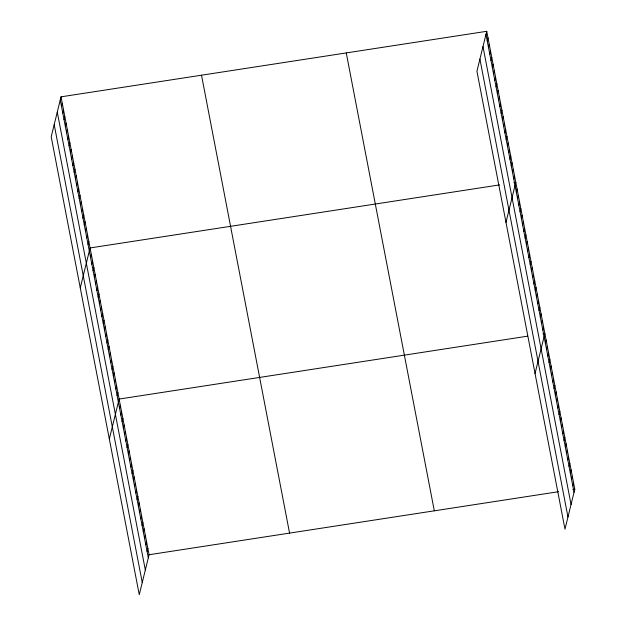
<?xml version="1.0" encoding="UTF-8"?>
<svg xmlns="http://www.w3.org/2000/svg" width="626" height="626" viewBox="0 0 626 626"><rect width="100%" height="100%" fill="white"/><g stroke="black" fill="none" stroke-linecap="round" stroke-linejoin="round"><path stroke-width="0.94" d="M61.019 96.834L51.207 136.797L139.262 594.7L149.074 554.738L61.019 96.834L486.738 31.3L574.793 489.203L564.981 529.166L476.926 71.262L486.738 31.3M61.52 106.506L62.287 103.407M62.788 113.079L63.547 109.98M64.048 119.644L64.814 116.546M65.315 126.217L66.074 123.119M66.575 132.782L67.342 129.684M67.843 139.355L68.602 136.257M69.103 145.928L69.862 142.83M70.37 152.494L71.129 149.395M71.63 159.067L72.389 155.968M72.898 165.632L73.657 162.533M74.158 172.205L74.917 169.106M75.417 178.778L76.184 175.679M76.685 185.343L77.444 182.244M77.945 191.916L78.712 188.817M79.212 198.481L79.972 195.382M80.472 205.054L81.239 201.955M81.74 211.627L82.499 208.528M83 218.192L83.759 215.094M84.267 224.765L85.026 221.667M85.527 231.33L86.286 228.232M86.795 237.903L87.554 234.805M88.055 244.476L88.814 241.378M80.261 287.905L90.081 247.943L499.548 184.905M90.582 257.615L91.341 254.516M91.842 264.18L92.609 261.081M93.11 270.753L93.869 267.654M94.369 277.326L95.136 274.227M95.637 283.891L96.396 280.792M96.897 290.464L97.656 287.365M98.165 297.029L98.924 293.93M99.424 303.602L100.183 300.503M100.692 310.175L101.451 307.076M101.952 316.74L102.711 313.642M103.212 323.313L103.979 320.215M104.479 329.879L105.238 326.78M105.739 336.452L106.506 333.353M107.007 343.025L107.766 339.926M108.267 349.59L109.034 346.491M109.534 356.163L110.293 353.064M110.794 362.728L111.553 359.629M112.062 369.301L112.821 366.202M113.322 375.874L114.081 372.775M114.589 382.439L115.348 379.34M115.849 389.012L116.608 385.913M117.109 395.577L117.876 392.479M109.323 439.014L119.136 399.052L527.655 336.162M119.621 408.637L120.388 405.538M120.873 415.124L121.632 412.025M122.117 421.611L122.876 418.512M123.369 428.098L124.128 424.999M124.613 434.585L125.372 431.486M125.857 441.072L126.624 437.973M127.109 447.559L127.868 444.46M128.353 454.046L129.12 450.947M129.605 460.533L130.364 457.434M130.85 467.019L131.609 463.921M132.102 473.506L132.861 470.408M133.346 479.993L134.105 476.895M134.59 486.48L135.357 483.382M135.842 492.967L136.601 489.868M137.086 499.454L137.845 496.355M138.338 505.941L139.097 502.842M139.582 512.428L140.341 509.329M140.827 518.915L141.593 515.816M142.079 525.402L142.838 522.303M143.323 531.889L144.09 528.79M144.575 538.376L145.334 535.277M145.819 544.863L146.578 541.764M147.071 551.35L147.83 548.251M487.239 40.972L488.006 37.873M488.507 47.537L489.266 44.438M489.767 54.11L490.534 51.011M491.034 60.675L491.793 57.576M492.294 67.248L493.053 64.149M493.562 73.821L494.321 70.722M494.822 80.386L495.581 77.288M496.089 86.959L496.848 83.861M497.349 93.524L498.108 90.426M498.609 100.097L499.376 96.999M499.877 106.67L500.636 103.572M501.136 113.236L501.903 110.137M502.404 119.809L503.163 116.71M503.664 126.374L504.431 123.275M504.932 132.947L505.691 129.848M506.191 139.52L506.95 136.421M507.459 146.085L508.218 142.986M508.719 152.658L509.478 149.559M509.987 159.223L510.746 156.124M511.246 165.796L512.005 162.697M512.506 172.369L513.273 169.27M513.774 178.934L514.533 175.836M505.98 222.371L515.801 182.409L513.883 182.698M516.301 192.072L517.06 188.974M517.561 198.645L518.328 195.547M518.829 205.218L519.588 202.12M520.089 211.784L520.848 208.685M521.356 218.357L522.115 215.258M522.616 224.922L523.375 221.823M523.884 231.495L524.643 228.396M525.144 238.068L525.903 234.969M526.403 244.633L527.17 241.534M527.671 251.206L528.43 248.107M528.931 257.771L529.698 254.672M530.199 264.344L530.958 261.245M531.458 270.917L532.225 267.818M532.726 277.482L533.485 274.384M533.986 284.055L534.745 280.957M535.253 290.62L536.012 287.522M536.513 297.193L537.272 294.095M537.781 303.767L538.54 300.668M539.041 310.332L539.8 307.233M540.301 316.905L541.067 313.806M541.568 323.47L542.327 320.371M542.828 330.043L543.595 326.944M535.042 373.479L544.855 333.517L542.945 333.807M545.34 343.103L546.107 340.004M546.592 349.59L547.351 346.491M547.836 356.077L548.595 352.978M549.088 362.564L549.847 359.465M550.332 369.05L551.091 365.952M551.576 375.537L552.343 372.439M552.828 382.024L553.587 378.926M554.073 388.511L554.832 385.413M555.325 394.998L556.084 391.899M556.569 401.485L557.328 398.386M557.813 407.972L558.58 404.873M559.065 414.459L559.824 411.36M560.309 420.946L561.076 417.847M561.561 427.433L562.32 424.334M562.805 433.92L563.564 430.821M564.057 440.407L564.816 437.308M565.301 446.894L566.06 443.795M566.546 453.38L567.312 450.282M567.798 459.867L568.557 456.769M569.042 466.354L569.801 463.256M570.294 472.841L571.053 469.743M571.538 479.328L572.297 476.229M572.782 485.815L573.549 482.716M149.074 554.738L558.548 491.7M572.884 489.493L574.793 489.203M485.979 34.399L574.034 492.302M482.99 46.567L571.045 504.462M479.915 59.094L567.97 516.998M346.256 52.928L434.311 510.832M201.509 75.206L289.564 533.109M60.26 99.933L148.315 557.836M57.271 112.101L145.326 570.004M54.196 124.637L142.251 582.532"/></g></svg>
